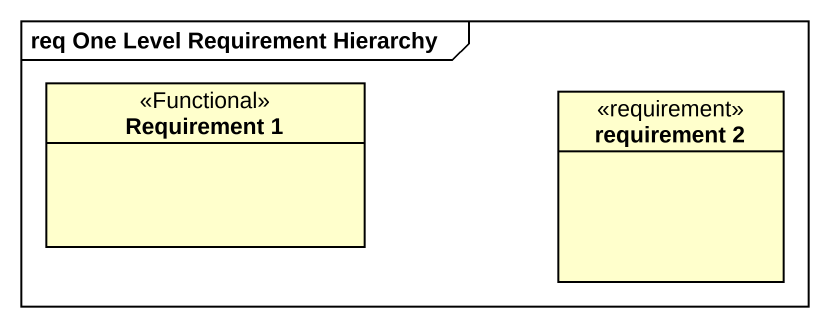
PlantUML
@startuml
mainframe req One Level Requirement Hierarchy
hide circle
hide empty members
class "Requirement 1" as Requirement_1 <<Functional>>
class "requirement 2" as requirement_2 <<requirement>>
@enduml
